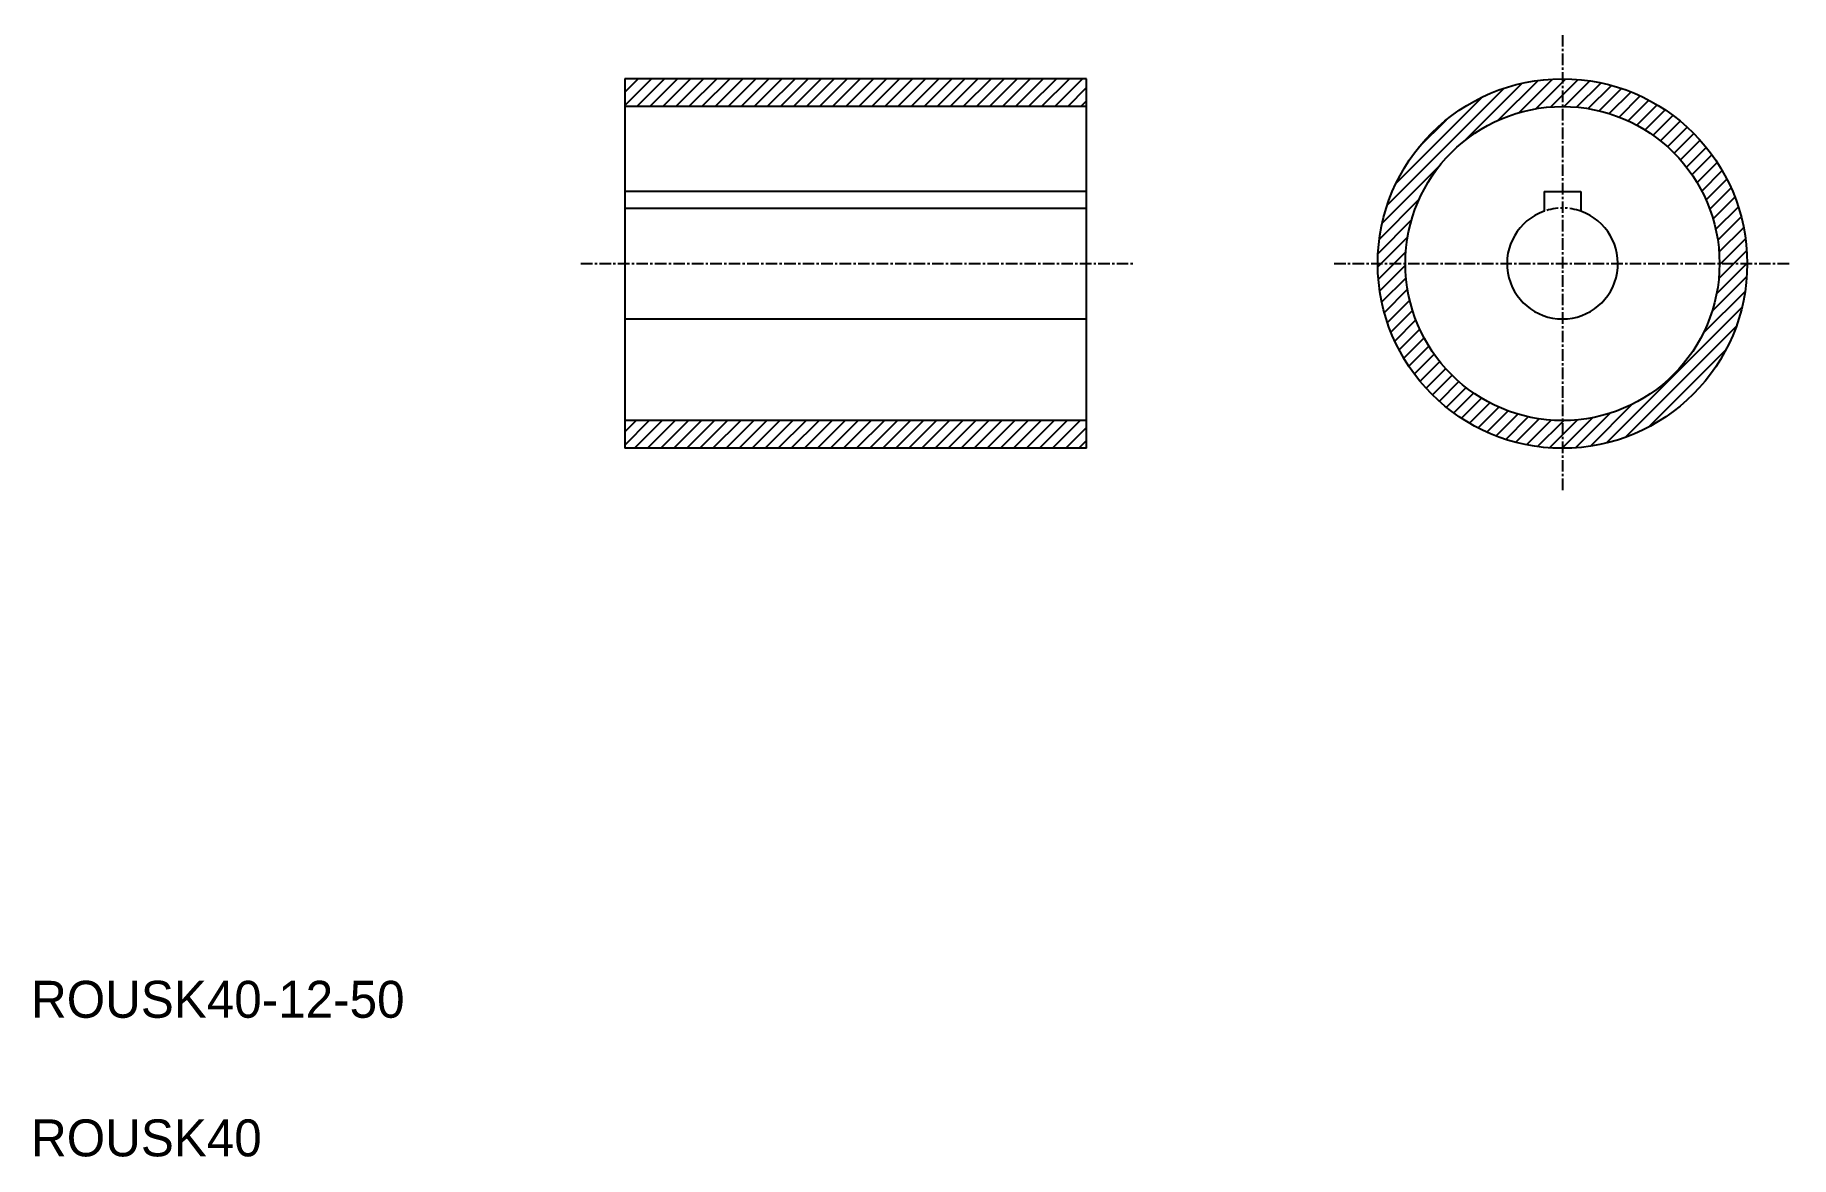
# Model space of a CAD drawing. Extents: x 10 to 201, y 10 to 131.
import ezdxf

# ---------------------------------------------------------------- set-up
doc = ezdxf.new("R2010")
doc.units = 0
doc.linetypes.add('CENTER', pattern=[2, 1.25, -0.25, 0.25, -0.25])
doc.linetypes.add('PHANTOM', pattern=[2.5, 1.25, -0.25, 0.25, -0.25, 0.25, -0.25])
doc.layers.get('0').update_dxf_attribs({"linetype": 'CONTINUOUS'})
doc.layers.add('CENTER', color=1, linetype='CENTER')

# ---------------------------------------------------------------- blocks, each defined once
blk = doc.blocks.new('*X2')
at = {"color": 0, "linetype": 'CONTINUOUS'}
for p, q in [((74.27, 123.76), (77.15, 126.64)), ((74.27, 125.18), (75.73, 126.64)), ((74.27, 126.59), (74.32, 126.64)), ((75.56, 123.64), (78.56, 126.64)), ((76.97, 123.64), (79.97, 126.64)), ((78.39, 123.64), (81.39, 126.64)), ((79.8, 123.64), (82.8, 126.64)), ((81.22, 123.64), (84.22, 126.64)), ((82.63, 123.64), (85.63, 126.64)), ((84.05, 123.64), (87.05, 126.64)), ((85.46, 123.64), (88.46, 126.64)), ((86.87, 123.64), (89.87, 126.64)), ((88.29, 123.64), (91.29, 126.64)), ((89.7, 123.64), (92.7, 126.64)), ((91.12, 123.64), (94.12, 126.64)), ((92.53, 123.64), (95.53, 126.64)), ((93.95, 123.64), (96.95, 126.64)), ((95.36, 123.64), (98.36, 126.64)), ((96.77, 123.64), (99.77, 126.64)), ((98.19, 123.64), (101.19, 126.64)), ((99.6, 123.64), (102.6, 126.64)), ((101.02, 123.64), (104.02, 126.64)), ((102.43, 123.64), (105.43, 126.64)), ((103.84, 123.64), (106.84, 126.64)), ((105.26, 123.64), (108.26, 126.64)), ((106.67, 123.64), (109.67, 126.64)), ((108.09, 123.64), (111.09, 126.64)), ((109.5, 123.64), (112.5, 126.64)), ((110.92, 123.64), (113.92, 126.64)), ((112.33, 123.64), (115.33, 126.64)), ((113.74, 123.64), (116.74, 126.64)), ((115.16, 123.64), (118.16, 126.64)), ((116.57, 123.64), (119.57, 126.64)), ((117.99, 123.64), (120.99, 126.64)), ((119.4, 123.64), (122.4, 126.64)), ((120.82, 123.64), (123.82, 126.64)), ((122.23, 123.64), (124.27, 125.68)), ((156.81, 112.97), (169.46, 125.62)), ((165.21, 119.96), (171.42, 126.16)), ((168.82, 122.15), (173.14, 126.47)), ((171.06, 122.97), (174.7, 126.61)), ((172.89, 123.4), (175.78, 126.29)), ((175.78, 126.29), (176.14, 126.64)), ((175.78, 124.87), (177.48, 126.57)), ((175.97, 123.64), (178.75, 126.42)), ((177.31, 123.57), (179.95, 126.21)), ((178.57, 123.41), (181.08, 125.93)), ((179.74, 123.18), (182.17, 125.6)), ((123.64, 123.64), (124.27, 124.27)), ((157.78, 115.35), (167.07, 124.65)), ((174.51, 123.6), (175.78, 124.87)), ((180.85, 122.87), (183.2, 125.22)), ((181.9, 122.5), (184.19, 124.79)), ((182.9, 122.08), (185.13, 124.32)), ((183.84, 121.61), (186.04, 123.81)), ((160.23, 119.22), (163.21, 122.19)), ((184.74, 121.1), (186.91, 123.27)), ((185.59, 120.53), (187.73, 122.68)), ((186.39, 119.93), (188.53, 122.06)), ((187.16, 119.28), (189.28, 121.4)), ((187.88, 118.59), (190, 120.71)), ((188.56, 117.85), (190.69, 119.98)), ((189.2, 117.08), (191.34, 119.21)), ((189.8, 116.26), (191.95, 118.41)), ((156.27, 111.01), (162.47, 117.22)), ((190.35, 115.4), (192.53, 117.58)), ((190.86, 114.49), (193.07, 116.7)), ((191.32, 113.54), (193.57, 115.79)), ((191.73, 112.53), (194.03, 114.83)), ((155.96, 109.29), (160.27, 113.61)), ((192.08, 111.47), (194.45, 113.84)), ((192.37, 110.35), (194.82, 112.79)), ((155.81, 107.73), (159.45, 111.37)), ((192.6, 109.16), (195.13, 111.7)), ((192.74, 107.89), (195.4, 110.55)), ((156.14, 106.64), (159.03, 109.53)), ((192.91, 106.64), (195.6, 109.33)), ((155.79, 106.29), (156.14, 106.64)), ((155.86, 104.94), (157.56, 106.64)), ((156, 103.68), (158.78, 106.46)), ((157.56, 106.64), (158.83, 107.92)), ((192.47, 103.37), (195.74, 106.64)), ((192.71, 105.03), (194.33, 106.64)), ((192.78, 106.52), (192.91, 106.64)), ((194.33, 106.64), (195.73, 108.05)), ((195.74, 106.64), (195.78, 106.69)), ((156.22, 102.48), (158.85, 105.11)), ((191.98, 101.47), (195.73, 105.22)), ((156.5, 101.34), (159.01, 103.86)), ((156.83, 100.26), (159.25, 102.68)), ((191.01, 99.09), (195.56, 103.63)), ((157.21, 99.23), (159.56, 101.57)), ((180.56, 87.22), (195.2, 101.87)), ((157.64, 98.24), (159.92, 100.53)), ((158.1, 97.29), (160.34, 99.53)), ((182.59, 87.84), (194.59, 99.84)), ((158.61, 96.39), (160.81, 98.59)), ((159.16, 95.52), (161.33, 97.69)), ((185.13, 88.96), (193.47, 97.3)), ((159.75, 94.69), (161.89, 96.84)), ((160.37, 93.9), (162.5, 96.03)), ((161.03, 93.14), (163.15, 95.27)), ((161.72, 92.42), (163.84, 94.54)), ((162.45, 91.74), (164.57, 93.86)), ((163.21, 91.09), (165.35, 93.22)), ((164.01, 90.47), (166.17, 92.63)), ((164.85, 89.9), (167.03, 92.07)), ((165.72, 89.36), (167.93, 91.57)), ((178.8, 86.87), (183.34, 91.42)), ((74.27, 86.99), (76.92, 89.64)), ((74.27, 88.41), (75.5, 89.64)), ((75.33, 86.64), (78.33, 89.64)), ((76.74, 86.64), (79.74, 89.64)), ((78.16, 86.64), (81.16, 89.64)), ((79.57, 86.64), (82.57, 89.64)), ((80.99, 86.64), (83.99, 89.64)), ((82.4, 86.64), (85.4, 89.64)), ((83.82, 86.64), (86.82, 89.64)), ((85.23, 86.64), (88.23, 89.64)), ((86.64, 86.64), (89.64, 89.64)), ((88.06, 86.64), (91.06, 89.64)), ((89.47, 86.64), (92.47, 89.64)), ((90.89, 86.64), (93.89, 89.64)), ((92.3, 86.64), (95.3, 89.64)), ((93.71, 86.64), (96.71, 89.64)), ((95.13, 86.64), (98.13, 89.64)), ((96.54, 86.64), (99.54, 89.64)), ((97.96, 86.64), (100.96, 89.64)), ((99.37, 86.64), (102.37, 89.64)), ((100.79, 86.64), (103.79, 89.64)), ((102.2, 86.64), (105.2, 89.64)), ((103.61, 86.64), (106.61, 89.64)), ((105.03, 86.64), (108.03, 89.64)), ((106.44, 86.64), (109.44, 89.64)), ((107.86, 86.64), (110.86, 89.64)), ((109.27, 86.64), (112.27, 89.64)), ((110.69, 86.64), (113.69, 89.64)), ((112.1, 86.64), (115.1, 89.64)), ((113.51, 86.64), (116.51, 89.64)), ((114.93, 86.64), (117.93, 89.64)), ((116.34, 86.64), (119.34, 89.64)), ((117.76, 86.64), (120.76, 89.64)), ((119.17, 86.64), (122.17, 89.64)), ((120.58, 86.64), (123.58, 89.64)), ((166.64, 88.86), (168.89, 91.11)), ((167.59, 88.4), (169.89, 90.7)), ((168.59, 87.98), (170.95, 90.34)), ((169.64, 87.61), (172.08, 90.05)), ((170.73, 87.29), (173.27, 89.83)), ((171.88, 87.03), (174.54, 89.69)), ((173.09, 86.83), (175.78, 89.52)), ((175.78, 86.69), (179.06, 89.96)), ((175.78, 88.1), (177.4, 89.72)), ((175.78, 89.52), (175.91, 89.64)), ((177.2, 86.69), (180.96, 90.45)), ((122, 86.64), (124.27, 88.91)), ((123.41, 86.64), (124.27, 87.5)), ((174.37, 86.69), (175.78, 88.1)), ((175.74, 86.64), (175.78, 86.69))]:
    blk.add_line(p, q, dxfattribs=at)

msp = doc.modelspace()

# ---------------------------------------------------------------- linework, layer by layer
at = {"color": 7, "linetype": 'CONTINUOUS'}
for p, q in [((74.27, 126.64), (74.27, 86.64)), ((124.27, 126.64), (74.27, 126.64)), ((124.27, 86.64), (124.27, 126.64)), ((124.27, 123.64), (74.27, 123.64)), ((74.27, 116.64), (74.27, 116.64)), ((124.27, 114.44), (74.27, 114.44)), ((173.78, 114.44), (177.78, 114.44)), ((173.78, 114.44), (173.78, 112.3)), ((177.78, 114.44), (177.78, 112.3)), ((74.27, 112.64), (124.27, 112.64)), ((74.27, 100.64), (124.27, 100.64)), ((124.27, 89.64), (74.27, 89.64)), ((124.27, 86.64), (74.27, 86.64))]:
    msp.add_line(p, q, dxfattribs=at)
msp.add_line((74.27, 106.64), (74.27, 106.64))
for radius in [20, 17]:
    msp.add_circle((175.78, 106.64), radius, dxfattribs=at)
msp.add_arc((175.78, 106.64), 6, 109.4712, 70.5288, dxfattribs=at)
at = {"color": 3, "linetype": 'PHANTOM'}
msp.add_arc((175.78, 106.64), 6, 70.5288, 109.4712, dxfattribs=at)
at = {"layer": 'CENTER', "color": 1, "linetype": 'CENTER'}
for p, q in [((175.78, 131.37), (175.78, 81.92)), ((69.53, 106.64), (129.32, 106.64)), ((151.06, 106.64), (200.51, 106.64))]:
    msp.add_line(p, q, dxfattribs=at)

# ---------------------------------------------------------------- block references
at = {"color": 3, "linetype": 'CONTINUOUS'}
msp.add_blockref('*X2', (0, 0), dxfattribs=at)

# ---------------------------------------------------------------- texts
at = {"color": 7, "linetype": 'CONTINUOUS'}
for s, p in [('ROUSK40-12-50', (10, 25)), ('ROUSK40', (10, 10))]:
    msp.add_text(s, height=4, dxfattribs=at).set_placement(p)

doc.saveas('drawing.dxf')
